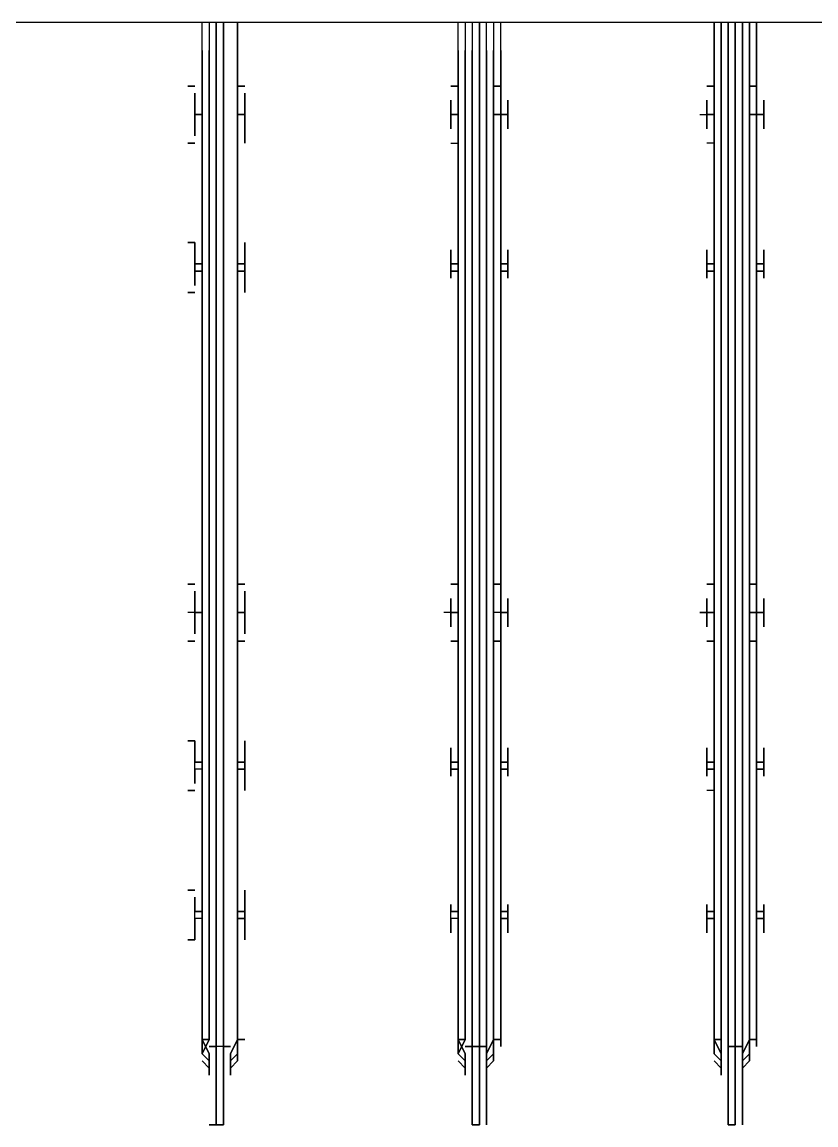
# Model space of a CAD drawing. Header units: metres. Extents: x 529718 to 530172, y 2673462 to 2673812.
# Drawn here: x 529953.6585 to 529953.8129, y 2673646.3429 to 2673646.5573 of the extents above; entities that cross this region are included whole.
import ezdxf

# ---------------------------------------------------------------- set-up
doc = ezdxf.new("R2010")
doc.units = ezdxf.units.M
doc.layers.add('IDT', color=7, linetype='Continuous')

# ---------------------------------------------------------------- blocks, each defined once
blk = doc.blocks.new('IDT')
at = {"layer": 'IDT', "color": 0, "lineweight": 25}
for p, q in [((14.04465, 10.30483), (14.04465, 10.32005)), ((14.04465, 10.32005), (14.04465, 10.30483)), ((14.04465, 10.32005), (14.04465, 10.30483)), ((14.04465, 10.30483), (14.04465, 10.32005)), ((14.04742, 10.32005), (14.04604, 10.32005)), ((14.04604, 10.32005), (14.04604, 10.30483)), ((14.04604, 10.30483), (14.04604, 10.32005)), ((14.04604, 10.32005), (14.04742, 10.32005)), ((14.04742, 10.32005), (14.04604, 10.32005)), ((14.04604, 10.32005), (14.04742, 10.32005)), ((14.04742, 10.32005), (14.04604, 10.32005)), ((14.04604, 10.32005), (14.04742, 10.32005)), ((14.04742, 10.32005), (14.04604, 10.32005)), ((14.04604, 10.32005), (14.04742, 10.32005)), ((14.04742, 10.32005), (14.04604, 10.32005)), ((14.04604, 10.32005), (14.04604, 10.30483)), ((14.04604, 10.30483), (14.04604, 10.32005)), ((14.04604, 10.32005), (14.04742, 10.32005)), ((14.04604, 10.30483), (14.04604, 10.32005)), ((14.04604, 10.32005), (14.04604, 10.30483)), ((14.04604, 10.30483), (14.04604, 10.32005)), ((14.04604, 10.32005), (14.04604, 10.30483)), ((14.04742, 10.30483), (14.04742, 10.32005)), ((14.04742, 10.32005), (14.04742, 10.30483)), ((14.04742, 10.30483), (14.04742, 10.32005)), ((14.04742, 10.32005), (14.04742, 10.30483)), ((14.09445, 10.30483), (14.09445, 10.32005)), ((14.09445, 10.32005), (14.09445, 10.30483)), ((14.09721, 10.32005), (14.09583, 10.32005)), ((14.09583, 10.32005), (14.09583, 10.30483)), ((14.09583, 10.32005), (14.09721, 10.32005)), ((14.09583, 10.30483), (14.09583, 10.32005)), ((14.09583, 10.32005), (14.09721, 10.32005)), ((14.09721, 10.32005), (14.09583, 10.32005)), ((14.09583, 10.32005), (14.09721, 10.32005)), ((14.09583, 10.30483), (14.09583, 10.32005)), ((14.09583, 10.32005), (14.09583, 10.30483)), ((14.09721, 10.30483), (14.09721, 10.32005)), ((14.09721, 10.32005), (14.09721, 10.30483)), ((14.14701, 10.32005), (14.14562, 10.32005)), ((14.14562, 10.32005), (14.14562, 10.30483)), ((14.14701, 10.32005), (14.14562, 10.32005)), ((14.14562, 10.32005), (14.14701, 10.32005)), ((14.14701, 10.32005), (14.14562, 10.32005)), ((14.14562, 10.32005), (14.14562, 10.30483)), ((14.14562, 10.32005), (14.14562, 10.30483)), ((14.14562, 10.30483), (14.14562, 10.32005)), ((14.14701, 10.30483), (14.14701, 10.32005)), ((14.14701, 10.32005), (14.14839, 10.32005)), ((14.14839, 10.32005), (14.14701, 10.32005)), ((14.14701, 10.32005), (14.14701, 10.30483)), ((14.14701, 10.30483), (14.14701, 10.32005)), ((14.14701, 10.30483), (14.14701, 10.32005)), ((14.04465, 10.30622), (14.04465, 10.31037)), ((14.04465, 10.31037), (14.04465, 10.30622)), ((14.04465, 10.31037), (14.04465, 10.30898)), ((14.04465, 10.30898), (14.04465, 10.31037)), ((14.04465, 10.30622), (14.04465, 10.31037)), ((14.04465, 10.31037), (14.04465, 10.30898)), ((14.04465, 10.30898), (14.04465, 10.31037)), ((14.04465, 10.30622), (14.04465, 10.31037)), ((14.0488, 10.30622), (14.0488, 10.31037)), ((14.0488, 10.31037), (14.0488, 10.30898)), ((14.0488, 10.30898), (14.0488, 10.31037)), ((14.0488, 10.31037), (14.0488, 10.30622)), ((14.0488, 10.30898), (14.0488, 10.31037)), ((14.0488, 10.31037), (14.0488, 10.30898)), ((14.0488, 10.30622), (14.0488, 10.31037)), ((14.0488, 10.31037), (14.0488, 10.30622)), ((14.09445, 10.30622), (14.09445, 10.31037)), ((14.09445, 10.31037), (14.09445, 10.30622)), ((14.09445, 10.31037), (14.09445, 10.30898)), ((14.09445, 10.30898), (14.09445, 10.31037)), ((14.0986, 10.30622), (14.0986, 10.31037)), ((14.0986, 10.31037), (14.0986, 10.30898)), ((14.0986, 10.30898), (14.0986, 10.31037)), ((14.0986, 10.31037), (14.0986, 10.30622)), ((14.14424, 10.30622), (14.14424, 10.31037)), ((14.14424, 10.31037), (14.14424, 10.30622)), ((14.14424, 10.31037), (14.14424, 10.30898)), ((14.14424, 10.30898), (14.14424, 10.31037)), ((14.14839, 10.30622), (14.14839, 10.31037)), ((14.14839, 10.31037), (14.14839, 10.30898)), ((14.14839, 10.30898), (14.14839, 10.31037)), ((14.14839, 10.31037), (14.14839, 10.30622)), ((14.04465, 10.30898), (14.04327, 10.3076)), ((14.04327, 10.3076), (14.04465, 10.30898)), ((14.04465, 10.30898), (14.04327, 10.3076)), ((14.04327, 10.3076), (14.04465, 10.30898)), ((14.0488, 10.30898), (14.05018, 10.3076)), ((14.05018, 10.3076), (14.0488, 10.30898)), ((14.05018, 10.3076), (14.0488, 10.30898)), ((14.0488, 10.30898), (14.05018, 10.3076)), ((14.09445, 10.30898), (14.09306, 10.3076)), ((14.09306, 10.3076), (14.09445, 10.30898)), ((14.0986, 10.30898), (14.09998, 10.3076)), ((14.09998, 10.3076), (14.0986, 10.30898)), ((14.14424, 10.30898), (14.14286, 10.3076)), ((14.14286, 10.3076), (14.14424, 10.30898)), ((14.14839, 10.30898), (14.14977, 10.3076)), ((14.14977, 10.3076), (14.14839, 10.30898)), ((14.04327, 10.3076), (14.04327, 10.30345)), ((14.04327, 10.30345), (14.04327, 10.3076)), ((14.04327, 10.30622), (14.04465, 10.3076)), ((14.04465, 10.3076), (14.04327, 10.30622)), ((14.04327, 10.3076), (14.04327, 10.30345)), ((14.04327, 10.30345), (14.04327, 10.3076)), ((14.04327, 10.30622), (14.04465, 10.3076)), ((14.04465, 10.3076), (14.04327, 10.30622)), ((14.04327, 10.30345), (14.04465, 10.30622)), ((14.04465, 10.30622), (14.04327, 10.30345)), ((14.04327, 10.30483), (14.04327, 10.30622)), ((14.04327, 10.30622), (14.04327, 10.30483)), ((14.04327, 10.30345), (14.04465, 10.30622)), ((14.04327, 10.30483), (14.04327, 10.30622)), ((14.04327, 10.30622), (14.04327, 10.30483)), ((14.04327, 10.30345), (14.04465, 10.30622)), ((14.0488, 10.30345), (14.0488, 10.3076)), ((14.0488, 10.3076), (14.05018, 10.30622)), ((14.05018, 10.30622), (14.0488, 10.3076)), ((14.0488, 10.3076), (14.0488, 10.30345)), ((14.05018, 10.30622), (14.0488, 10.3076)), ((14.0488, 10.3076), (14.0488, 10.30345)), ((14.05018, 10.30622), (14.0488, 10.3076)), ((14.0488, 10.3076), (14.0488, 10.30345)), ((14.05018, 10.30345), (14.0488, 10.30622)), ((14.0488, 10.30622), (14.05018, 10.30345)), ((14.05018, 10.30345), (14.0488, 10.30622)), ((14.0488, 10.30622), (14.05018, 10.30345)), ((14.05018, 10.30622), (14.05018, 10.30483)), ((14.05018, 10.30483), (14.05018, 10.30622)), ((14.05018, 10.30483), (14.05018, 10.30622)), ((14.05018, 10.30483), (14.05018, 10.30622)), ((14.09306, 10.3076), (14.09306, 10.30345)), ((14.09306, 10.30345), (14.09306, 10.3076)), ((14.09306, 10.30622), (14.09445, 10.3076)), ((14.09445, 10.3076), (14.09306, 10.30622)), ((14.09306, 10.30345), (14.09445, 10.30622)), ((14.09445, 10.30622), (14.09306, 10.30345)), ((14.09306, 10.30483), (14.09306, 10.30622)), ((14.09306, 10.30622), (14.09306, 10.30483)), ((14.09998, 10.30622), (14.0986, 10.3076)), ((14.0986, 10.3076), (14.09998, 10.30622)), ((14.09998, 10.30622), (14.0986, 10.3076)), ((14.0986, 10.3076), (14.09998, 10.30622)), ((14.09998, 10.30345), (14.0986, 10.30622)), ((14.0986, 10.30622), (14.09998, 10.30345)), ((14.0986, 10.30345), (14.09998, 10.30622)), ((14.09998, 10.30622), (14.0986, 10.30345)), ((14.09998, 10.30622), (14.09998, 10.30483)), ((14.09998, 10.30483), (14.09998, 10.30622)), ((14.14286, 10.30622), (14.14424, 10.3076)), ((14.14424, 10.3076), (14.14286, 10.30622)), ((14.14286, 10.3076), (14.14286, 10.30345)), ((14.14286, 10.30345), (14.14286, 10.3076)), ((14.14286, 10.30345), (14.14424, 10.30622)), ((14.14424, 10.30622), (14.14286, 10.30345)), ((14.14286, 10.30483), (14.14286, 10.30622)), ((14.14286, 10.30622), (14.14286, 10.30483)), ((14.14977, 10.30622), (14.14839, 10.3076)), ((14.14839, 10.3076), (14.14977, 10.30622)), ((14.14977, 10.30622), (14.14839, 10.3076)), ((14.14839, 10.3076), (14.14977, 10.30622)), ((14.14977, 10.30345), (14.14839, 10.30622)), ((14.14839, 10.30622), (14.14977, 10.30345)), ((14.14839, 10.30345), (14.14977, 10.30622)), ((14.14977, 10.30622), (14.14839, 10.30345)), ((14.14977, 10.30622), (14.14977, 10.30483)), ((14.14977, 10.30483), (14.14977, 10.30622)), ((14.04189, 10.30207), (14.04189, 10.30483)), ((14.04189, 10.30483), (14.04189, 10.30207)), ((14.04189, 10.30483), (14.04189, 10.30207)), ((14.04189, 10.30207), (14.04189, 10.30483)), ((14.04465, 10.11119), (14.04465, 10.30483)), ((14.04465, 10.30483), (14.04604, 10.30483)), ((14.04604, 10.30483), (14.04465, 10.30483)), ((14.04465, 10.30483), (14.04465, 10.10566)), ((14.04604, 10.30483), (14.04465, 10.30483)), ((14.04465, 10.30483), (14.04604, 10.30483)), ((14.04465, 10.30483), (14.04465, 10.10566)), ((14.04465, 10.10566), (14.04465, 10.30483)), ((14.04742, 10.30483), (14.04604, 10.30483)), ((14.04604, 10.30483), (14.04742, 10.30483)), ((14.04604, 10.30483), (14.04742, 10.30483)), ((14.04742, 10.30483), (14.04604, 10.30483)), ((14.04604, 10.30483), (14.04742, 10.30483)), ((14.04742, 10.30483), (14.04604, 10.30483)), ((14.04604, 10.30483), (14.04742, 10.30483)), ((14.04742, 10.30483), (14.04604, 10.30483)), ((14.04604, 10.11119), (14.04604, 10.30483)), ((14.04604, 10.30483), (14.04604, 10.11119)), ((14.04604, 10.10566), (14.04604, 10.30483)), ((14.04604, 10.30483), (14.04604, 10.10566)), ((14.04604, 10.10566), (14.04604, 10.30483)), ((14.04604, 10.30483), (14.04604, 10.10566)), ((14.04604, 10.10566), (14.04604, 10.30483)), ((14.04604, 10.30483), (14.04604, 10.10566)), ((14.04742, 10.11119), (14.04742, 10.30483)), ((14.04742, 10.30483), (14.04742, 10.10566)), ((14.04742, 10.10566), (14.04742, 10.30483)), ((14.04742, 10.30483), (14.04742, 10.10566)), ((14.05018, 10.30483), (14.05018, 10.30207)), ((14.05018, 10.30207), (14.05018, 10.30483)), ((14.05018, 10.30207), (14.05018, 10.30483)), ((14.05018, 10.30207), (14.05018, 10.30483)), ((14.09168, 10.30207), (14.09168, 10.30483)), ((14.09168, 10.30483), (14.09168, 10.30207)), ((14.09445, 10.11119), (14.09445, 10.30483)), ((14.09445, 10.30483), (14.09583, 10.30483)), ((14.09583, 10.30483), (14.09445, 10.30483)), ((14.09445, 10.30483), (14.09445, 10.10566)), ((14.09583, 10.30483), (14.09721, 10.30483)), ((14.09721, 10.30483), (14.09583, 10.30483)), ((14.09583, 10.11119), (14.09583, 10.30483)), ((14.09583, 10.30483), (14.09583, 10.11119)), ((14.09583, 10.10566), (14.09583, 10.30483)), ((14.09583, 10.30483), (14.09583, 10.10566)), ((14.09721, 10.10566), (14.09721, 10.30483)), ((14.09721, 10.30483), (14.0986, 10.30483)), ((14.0986, 10.30483), (14.09721, 10.30483)), ((14.09721, 10.30483), (14.09721, 10.11119)), ((14.09998, 10.30207), (14.09998, 10.30483)), ((14.09998, 10.30483), (14.09998, 10.30207)), ((14.14286, 10.30483), (14.14286, 10.30207)), ((14.14286, 10.30207), (14.14286, 10.30483)), ((14.14562, 10.30483), (14.14424, 10.30483)), ((14.14424, 10.30483), (14.14562, 10.30483)), ((14.14562, 10.10566), (14.14562, 10.30483)), ((14.14562, 10.30483), (14.14701, 10.30483)), ((14.14562, 10.30483), (14.14701, 10.30483)), ((14.14562, 10.30483), (14.14562, 10.11119)), ((14.14562, 10.11119), (14.14562, 10.30483)), ((14.14562, 10.30483), (14.14562, 10.10566)), ((14.14701, 10.30483), (14.14701, 10.11119)), ((14.14701, 10.11119), (14.14701, 10.30483)), ((14.14701, 10.30483), (14.14701, 10.10566)), ((14.14701, 10.10566), (14.14701, 10.30483)), ((14.14701, 10.30483), (14.14839, 10.30483)), ((14.14839, 10.30483), (14.14701, 10.30483)), ((14.14977, 10.30207), (14.14977, 10.30483)), ((14.14977, 10.30483), (14.14977, 10.30207)), ((14.04189, 10.30345), (14.04327, 10.30345)), ((14.04327, 10.30345), (14.04189, 10.30345)), ((14.04327, 10.30345), (14.04189, 10.30345)), ((14.04327, 10.30345), (14.04189, 10.30345)), ((14.04189, 10.11119), (14.04189, 10.30207)), ((14.04189, 10.30207), (14.04189, 10.10566)), ((14.04189, 10.30207), (14.04189, 10.10566)), ((14.04189, 10.10566), (14.04189, 10.30207)), ((14.04327, 10.10566), (14.04327, 10.30345)), ((14.04327, 10.30345), (14.04327, 10.10566)), ((14.04327, 10.10566), (14.04327, 10.30345)), ((14.04327, 10.30345), (14.04327, 10.11119)), ((14.0488, 10.30345), (14.05018, 10.30345)), ((14.05018, 10.30345), (14.0488, 10.30345)), ((14.0488, 10.30345), (14.0488, 10.11119)), ((14.0488, 10.30345), (14.05018, 10.30345)), ((14.05018, 10.30345), (14.0488, 10.30345)), ((14.0488, 10.30345), (14.0488, 10.10566)), ((14.0488, 10.10566), (14.0488, 10.30345)), ((14.0488, 10.30345), (14.0488, 10.10566)), ((14.05018, 10.30207), (14.05018, 10.10566)), ((14.05018, 10.10566), (14.05018, 10.30207)), ((14.05018, 10.10566), (14.05018, 10.30207)), ((14.05018, 10.11119), (14.05018, 10.30207)), ((14.09168, 10.30345), (14.09306, 10.30345)), ((14.09306, 10.30345), (14.09168, 10.30345)), ((14.09168, 10.11119), (14.09168, 10.30207)), ((14.09168, 10.30207), (14.09168, 10.10566)), ((14.09306, 10.10566), (14.09306, 10.30345)), ((14.09306, 10.30345), (14.09306, 10.11119)), ((14.0986, 10.30345), (14.09998, 10.30345)), ((14.09998, 10.30345), (14.0986, 10.30345)), ((14.0986, 10.10566), (14.0986, 10.30345)), ((14.0986, 10.30345), (14.0986, 10.11119)), ((14.09998, 10.11119), (14.09998, 10.30207)), ((14.09998, 10.30207), (14.09998, 10.10566)), ((14.14147, 10.30345), (14.14286, 10.30345)), ((14.14286, 10.30345), (14.14147, 10.30345)), ((14.14286, 10.10566), (14.14286, 10.30345)), ((14.14286, 10.30345), (14.14286, 10.11119)), ((14.14286, 10.30207), (14.14286, 10.10566)), ((14.14286, 10.11119), (14.14286, 10.30207)), ((14.14839, 10.30345), (14.14977, 10.30345)), ((14.14977, 10.30345), (14.14839, 10.30345)), ((14.14839, 10.10566), (14.14839, 10.30345)), ((14.14839, 10.30345), (14.14839, 10.11119)), ((14.14977, 10.11119), (14.14977, 10.30207)), ((14.14977, 10.30207), (14.14977, 10.10566)), ((14.0405, 10.2827), (14.0405, 10.27994)), ((14.0405, 10.27994), (14.0405, 10.2827)), ((14.0405, 10.2827), (14.0405, 10.27994)), ((14.0405, 10.27994), (14.0405, 10.2827)), ((14.04189, 10.28409), (14.04189, 10.27994)), ((14.04189, 10.27994), (14.04189, 10.28409)), ((14.04189, 10.28409), (14.04189, 10.2827)), ((14.04189, 10.2827), (14.04189, 10.28409)), ((14.04189, 10.28409), (14.04189, 10.27994)), ((14.04189, 10.27994), (14.04189, 10.28409)), ((14.04189, 10.28409), (14.04189, 10.2827)), ((14.04189, 10.2827), (14.04189, 10.28409)), ((14.05018, 10.27994), (14.05018, 10.28409)), ((14.05018, 10.28409), (14.05018, 10.27994)), ((14.05018, 10.27994), (14.05018, 10.28409)), ((14.05018, 10.28409), (14.05018, 10.2827)), ((14.05018, 10.2827), (14.05018, 10.28409)), ((14.05018, 10.28409), (14.05018, 10.2827)), ((14.05018, 10.2827), (14.05018, 10.28409)), ((14.05018, 10.28409), (14.05018, 10.27994)), ((14.05157, 10.27994), (14.05157, 10.2827)), ((14.05157, 10.2827), (14.05157, 10.27994)), ((14.05157, 10.27994), (14.05157, 10.2827)), ((14.05157, 10.2827), (14.05157, 10.27994)), ((14.0903, 10.2827), (14.0903, 10.27994)), ((14.0903, 10.27994), (14.0903, 10.2827)), ((14.09168, 10.27994), (14.09168, 10.28409)), ((14.09168, 10.28409), (14.09168, 10.2827)), ((14.09168, 10.2827), (14.09168, 10.28409)), ((14.09168, 10.28409), (14.09168, 10.27994)), ((14.09998, 10.28409), (14.09998, 10.27994)), ((14.09998, 10.27994), (14.09998, 10.28409)), ((14.09998, 10.28409), (14.09998, 10.2827)), ((14.09998, 10.2827), (14.09998, 10.28409)), ((14.10136, 10.27994), (14.10136, 10.2827)), ((14.10136, 10.2827), (14.10136, 10.27994)), ((14.14147, 10.27994), (14.14147, 10.28409)), ((14.14147, 10.28409), (14.14147, 10.2827)), ((14.14147, 10.28409), (14.14147, 10.27994)), ((14.14147, 10.2827), (14.14147, 10.28409)), ((14.14147, 10.2827), (14.14147, 10.27994)), ((14.14147, 10.27994), (14.14147, 10.2827)), ((14.14977, 10.27994), (14.14977, 10.28409)), ((14.14977, 10.28409), (14.14977, 10.27994)), ((14.15254, 10.28409), (14.15115, 10.28409)), ((14.15115, 10.28409), (14.15115, 10.2827)), ((14.15115, 10.2827), (14.15115, 10.28409)), ((14.15115, 10.28409), (14.15254, 10.28409)), ((14.15115, 10.2827), (14.15115, 10.27994)), ((14.15115, 10.27994), (14.15115, 10.2827)), ((14.04189, 10.27994), (14.0405, 10.27994)), ((14.0405, 10.27994), (14.0405, 10.27855)), ((14.0405, 10.27855), (14.0405, 10.27994)), ((14.0405, 10.27994), (14.04189, 10.27994)), ((14.04189, 10.27994), (14.0405, 10.27994)), ((14.0405, 10.27994), (14.0405, 10.27855)), ((14.0405, 10.27855), (14.0405, 10.27994)), ((14.0405, 10.27994), (14.04189, 10.27994)), ((14.04189, 10.27994), (14.04189, 10.27855)), ((14.04189, 10.2744), (14.04189, 10.27994)), ((14.04189, 10.27855), (14.04189, 10.27994)), ((14.04189, 10.27994), (14.04189, 10.2744)), ((14.05018, 10.27855), (14.05018, 10.27994)), ((14.05018, 10.27855), (14.05018, 10.27994)), ((14.05018, 10.27994), (14.05157, 10.27994)), ((14.05018, 10.27855), (14.05018, 10.27994)), ((14.05018, 10.27994), (14.05157, 10.27994)), ((14.05157, 10.27994), (14.05018, 10.27994)), ((14.05018, 10.27994), (14.05157, 10.27994)), ((14.05018, 10.27855), (14.05018, 10.27994)), ((14.05157, 10.27994), (14.05157, 10.27855)), ((14.05157, 10.27994), (14.05157, 10.27855)), ((14.05157, 10.27855), (14.05157, 10.27994)), ((14.05157, 10.27994), (14.05157, 10.27855)), ((14.09168, 10.27994), (14.0903, 10.27994)), ((14.0903, 10.27994), (14.0903, 10.27855)), ((14.0903, 10.27855), (14.0903, 10.27994)), ((14.0903, 10.27994), (14.09168, 10.27994)), ((14.09168, 10.27855), (14.09168, 10.27994)), ((14.09168, 10.27994), (14.09168, 10.2744)), ((14.09998, 10.27994), (14.10136, 10.27994)), ((14.09998, 10.27855), (14.09998, 10.27994)), ((14.09998, 10.27994), (14.10136, 10.27994)), ((14.09998, 10.27855), (14.09998, 10.27994)), ((14.10136, 10.27994), (14.10136, 10.27855)), ((14.10136, 10.27994), (14.10136, 10.27855)), ((14.14286, 10.27994), (14.14147, 10.27994)), ((14.14147, 10.27994), (14.14147, 10.27855)), ((14.14147, 10.27855), (14.14147, 10.27994)), ((14.14147, 10.27994), (14.14147, 10.27855)), ((14.14147, 10.27855), (14.14147, 10.27994)), ((14.14147, 10.27994), (14.14286, 10.27994)), ((14.14286, 10.27994), (14.14147, 10.27994)), ((14.14977, 10.27855), (14.14977, 10.27994)), ((14.14977, 10.27994), (14.15115, 10.27994)), ((14.14977, 10.27855), (14.14977, 10.27994)), ((14.14977, 10.27994), (14.15115, 10.27994)), ((14.15115, 10.27994), (14.15115, 10.27855)), ((14.15115, 10.27994), (14.15115, 10.27855)), ((14.04189, 10.27855), (14.0405, 10.27855)), ((14.0405, 10.27855), (14.0405, 10.27717)), ((14.0405, 10.27717), (14.0405, 10.27855)), ((14.0405, 10.27855), (14.04189, 10.27855)), ((14.04189, 10.27855), (14.0405, 10.27855)), ((14.0405, 10.27855), (14.0405, 10.27717)), ((14.0405, 10.27717), (14.0405, 10.27855)), ((14.0405, 10.27855), (14.04189, 10.27855)), ((14.04189, 10.27855), (14.04189, 10.2744)), ((14.04189, 10.2744), (14.04189, 10.27855)), ((14.05018, 10.2744), (14.05018, 10.27855)), ((14.05018, 10.27855), (14.05157, 10.27855)), ((14.05157, 10.27855), (14.05018, 10.27855)), ((14.05018, 10.27855), (14.05018, 10.2744)), ((14.05157, 10.27855), (14.05018, 10.27855)), ((14.05018, 10.27855), (14.05018, 10.2744)), ((14.05018, 10.2744), (14.05018, 10.27855)), ((14.05018, 10.27855), (14.05157, 10.27855)), ((14.05157, 10.27855), (14.05018, 10.27855)), ((14.05157, 10.27855), (14.05018, 10.27855)), ((14.05018, 10.27855), (14.05157, 10.27855)), ((14.05157, 10.27855), (14.05018, 10.27855)), ((14.05157, 10.27855), (14.05157, 10.27717)), ((14.05157, 10.27717), (14.05157, 10.27855)), ((14.05157, 10.27717), (14.05157, 10.27855)), ((14.05157, 10.27717), (14.05157, 10.27855)), ((14.09168, 10.27855), (14.0903, 10.27855)), ((14.0903, 10.27855), (14.0903, 10.27717)), ((14.0903, 10.27717), (14.0903, 10.27855)), ((14.0903, 10.27855), (14.09168, 10.27855)), ((14.09168, 10.2744), (14.09168, 10.27855)), ((14.10136, 10.27855), (14.09998, 10.27855)), ((14.09998, 10.27855), (14.09998, 10.2744)), ((14.09998, 10.2744), (14.09998, 10.27855)), ((14.09998, 10.27855), (14.10136, 10.27855)), ((14.10136, 10.27855), (14.09998, 10.27855)), ((14.10136, 10.27855), (14.09998, 10.27855)), ((14.10136, 10.27855), (14.10136, 10.27717)), ((14.10136, 10.27717), (14.10136, 10.27855)), ((14.14286, 10.27855), (14.14147, 10.27855)), ((14.14147, 10.27855), (14.14147, 10.2744)), ((14.14147, 10.2744), (14.14147, 10.27855)), ((14.14147, 10.27855), (14.14286, 10.27855)), ((14.14147, 10.27855), (14.14147, 10.27717)), ((14.14147, 10.27717), (14.14147, 10.27855)), ((14.15115, 10.27855), (14.14977, 10.27855)), ((14.14977, 10.27855), (14.14977, 10.2744)), ((14.14977, 10.2744), (14.14977, 10.27855)), ((14.14977, 10.27855), (14.15115, 10.27855)), ((14.15115, 10.27855), (14.14977, 10.27855)), ((14.15115, 10.27855), (14.14977, 10.27855)), ((14.15115, 10.27717), (14.15115, 10.27855)), ((14.15115, 10.27855), (14.15115, 10.27717)), ((14.04189, 10.27579), (14.04189, 10.27717)), ((14.04189, 10.27717), (14.04189, 10.27579)), ((14.04189, 10.27579), (14.04189, 10.27717)), ((14.04189, 10.27717), (14.04189, 10.27579)), ((14.05018, 10.27717), (14.05018, 10.27579)), ((14.05018, 10.27579), (14.05018, 10.27717)), ((14.05018, 10.27717), (14.05018, 10.27579)), ((14.05018, 10.27579), (14.05018, 10.27717)), ((14.09168, 10.27579), (14.09168, 10.27717)), ((14.09168, 10.27717), (14.09168, 10.27579)), ((14.09998, 10.27717), (14.09998, 10.27579)), ((14.09998, 10.27579), (14.09998, 10.27717)), ((14.14147, 10.27717), (14.14147, 10.27579)), ((14.14147, 10.27579), (14.14147, 10.27717)), ((14.15115, 10.27717), (14.15115, 10.27579)), ((14.15115, 10.27579), (14.15115, 10.27717)), ((14.15254, 10.2744), (14.15115, 10.2744)), ((14.15115, 10.2744), (14.15254, 10.2744)), ((14.04189, 10.25504), (14.04189, 10.25089)), ((14.04189, 10.25089), (14.04189, 10.25504)), ((14.04189, 10.25504), (14.04189, 10.25089)), ((14.04189, 10.25089), (14.04189, 10.25504)), ((14.05018, 10.24951), (14.05018, 10.25504)), ((14.05018, 10.25504), (14.05018, 10.25089)), ((14.05018, 10.25504), (14.05018, 10.25089)), ((14.05018, 10.25089), (14.05018, 10.25504)), ((14.05018, 10.25504), (14.05157, 10.25504)), ((14.09168, 10.25504), (14.09168, 10.25089)), ((14.09168, 10.25089), (14.09168, 10.25504)), ((14.09998, 10.24951), (14.09998, 10.25504)), ((14.09998, 10.25504), (14.09998, 10.25089)), ((14.14147, 10.25089), (14.14147, 10.25504)), ((14.14147, 10.25504), (14.14147, 10.25089)), ((14.14977, 10.24951), (14.14977, 10.25504)), ((14.14977, 10.25504), (14.14977, 10.25089)), ((14.15254, 10.25504), (14.15115, 10.25504)), ((14.15115, 10.25504), (14.15254, 10.25504)), ((14.0405, 10.25227), (14.0405, 10.25089)), ((14.0405, 10.25089), (14.0405, 10.25227)), ((14.0405, 10.25227), (14.0405, 10.25089)), ((14.0405, 10.25089), (14.0405, 10.25227)), ((14.04189, 10.25227), (14.04189, 10.25366)), ((14.04189, 10.25366), (14.04189, 10.25227)), ((14.04189, 10.25227), (14.04189, 10.25366)), ((14.04189, 10.25366), (14.04189, 10.25227)), ((14.05018, 10.25366), (14.05018, 10.25227)), ((14.05018, 10.25227), (14.05018, 10.25366)), ((14.05018, 10.25366), (14.05018, 10.25227)), ((14.05018, 10.25227), (14.05018, 10.25366)), ((14.05157, 10.25227), (14.05157, 10.25089)), ((14.05157, 10.25089), (14.05157, 10.25227)), ((14.05157, 10.25089), (14.05157, 10.25227)), ((14.05157, 10.25227), (14.05157, 10.25089)), ((14.0903, 10.25227), (14.0903, 10.25089)), ((14.0903, 10.25089), (14.0903, 10.25227)), ((14.09168, 10.25227), (14.09168, 10.25366)), ((14.09168, 10.25366), (14.09168, 10.25227)), ((14.09998, 10.25366), (14.09998, 10.25227)), ((14.09998, 10.25227), (14.09998, 10.25366)), ((14.10136, 10.25089), (14.10136, 10.25227)), ((14.10136, 10.25227), (14.10136, 10.25089)), ((14.14147, 10.25227), (14.14147, 10.25366)), ((14.14147, 10.25366), (14.14147, 10.25227)), ((14.14147, 10.25089), (14.14147, 10.25227)), ((14.14147, 10.25227), (14.14147, 10.25089)), ((14.15115, 10.25366), (14.15115, 10.25227)), ((14.15115, 10.25227), (14.15115, 10.25366)), ((14.15115, 10.25227), (14.15115, 10.25089)), ((14.15115, 10.25089), (14.15115, 10.25227)), ((14.04189, 10.25089), (14.0405, 10.25089)), ((14.0405, 10.25089), (14.0405, 10.24951)), ((14.0405, 10.24951), (14.0405, 10.25089)), ((14.0405, 10.25089), (14.04189, 10.25089)), ((14.04189, 10.25089), (14.0405, 10.25089)), ((14.0405, 10.25089), (14.0405, 10.24951)), ((14.0405, 10.24951), (14.0405, 10.25089)), ((14.0405, 10.25089), (14.04189, 10.25089)), ((14.04189, 10.25089), (14.04189, 10.24951)), ((14.04189, 10.24951), (14.04189, 10.25089)), ((14.04189, 10.25089), (14.04189, 10.24951)), ((14.04189, 10.24536), (14.04189, 10.25089)), ((14.05018, 10.24951), (14.05018, 10.25089)), ((14.05018, 10.25089), (14.05018, 10.24951)), ((14.05157, 10.25089), (14.05018, 10.25089)), ((14.05018, 10.25089), (14.05157, 10.25089)), ((14.05018, 10.24951), (14.05018, 10.25089)), ((14.05018, 10.25089), (14.05157, 10.25089)), ((14.05157, 10.25089), (14.05018, 10.25089)), ((14.05157, 10.24951), (14.05157, 10.25089)), ((14.05157, 10.24951), (14.05157, 10.25089)), ((14.05157, 10.25089), (14.05157, 10.24951)), ((14.05157, 10.24951), (14.05157, 10.25089)), ((14.09168, 10.25089), (14.0903, 10.25089)), ((14.0903, 10.25089), (14.0903, 10.24951)), ((14.0903, 10.24951), (14.0903, 10.25089)), ((14.0903, 10.25089), (14.09168, 10.25089)), ((14.09168, 10.24951), (14.09168, 10.25089)), ((14.09168, 10.25089), (14.09168, 10.24951)), ((14.09998, 10.25089), (14.09998, 10.24951)), ((14.10136, 10.25089), (14.09998, 10.25089)), ((14.09998, 10.25089), (14.10136, 10.25089)), ((14.10136, 10.24951), (14.10136, 10.25089)), ((14.10136, 10.25089), (14.10136, 10.24951)), ((14.14147, 10.25089), (14.14147, 10.24674)), ((14.14147, 10.24951), (14.14147, 10.25089)), ((14.14147, 10.25089), (14.14286, 10.25089)), ((14.14286, 10.25089), (14.14147, 10.25089)), ((14.14147, 10.25089), (14.14147, 10.24951)), ((14.14147, 10.24951), (14.14147, 10.25089)), ((14.14147, 10.25089), (14.14286, 10.25089)), ((14.14977, 10.24951), (14.14977, 10.25089)), ((14.14977, 10.25089), (14.15115, 10.25089)), ((14.14977, 10.25089), (14.15115, 10.25089)), ((14.15115, 10.25089), (14.15115, 10.24951)), ((14.15115, 10.25089), (14.15115, 10.24951)), ((14.04189, 10.24951), (14.0405, 10.24951)), ((14.0405, 10.24951), (14.0405, 10.24674)), ((14.0405, 10.24674), (14.0405, 10.24951)), ((14.0405, 10.24951), (14.04189, 10.24951)), ((14.04189, 10.24951), (14.0405, 10.24951)), ((14.0405, 10.24951), (14.0405, 10.24674)), ((14.0405, 10.24674), (14.0405, 10.24951)), ((14.0405, 10.24951), (14.04189, 10.24951)), ((14.04189, 10.24536), (14.04189, 10.24951)), ((14.04189, 10.24951), (14.04189, 10.24536)), ((14.04189, 10.24951), (14.04189, 10.24536)), ((14.05018, 10.24536), (14.05018, 10.24951)), ((14.05018, 10.24951), (14.05157, 10.24951)), ((14.05157, 10.24951), (14.05018, 10.24951)), ((14.05018, 10.24951), (14.05018, 10.24536)), ((14.05018, 10.24951), (14.05157, 10.24951)), ((14.05018, 10.24951), (14.05157, 10.24951)), ((14.05157, 10.24951), (14.05018, 10.24951)), ((14.05018, 10.24951), (14.05018, 10.24536)), ((14.05018, 10.24536), (14.05018, 10.24951)), ((14.05018, 10.24951), (14.05157, 10.24951)), ((14.05157, 10.24951), (14.05018, 10.24951)), ((14.05018, 10.24951), (14.05157, 10.24951)), ((14.05157, 10.24951), (14.05157, 10.24674)), ((14.05157, 10.24674), (14.05157, 10.24951)), ((14.05157, 10.24674), (14.05157, 10.24951)), ((14.05157, 10.24674), (14.05157, 10.24951)), ((14.09168, 10.24951), (14.0903, 10.24951)), ((14.0903, 10.24951), (14.0903, 10.24674)), ((14.0903, 10.24674), (14.0903, 10.24951)), ((14.0903, 10.24951), (14.09168, 10.24951)), ((14.09168, 10.24536), (14.09168, 10.24951)), ((14.09168, 10.24951), (14.09168, 10.24536)), ((14.09998, 10.24951), (14.10136, 10.24951)), ((14.10136, 10.24951), (14.09998, 10.24951)), ((14.09998, 10.24951), (14.09998, 10.24536)), ((14.09998, 10.24536), (14.09998, 10.24951)), ((14.09998, 10.24951), (14.10136, 10.24951)), ((14.10136, 10.24951), (14.09998, 10.24951)), ((14.10136, 10.24951), (14.10136, 10.24674)), ((14.10136, 10.24674), (14.10136, 10.24951)), ((14.14147, 10.24536), (14.14147, 10.24951)), ((14.14147, 10.24951), (14.14286, 10.24951)), ((14.14286, 10.24951), (14.14147, 10.24951)), ((14.14147, 10.24951), (14.14147, 10.24536)), ((14.14147, 10.24674), (14.14147, 10.24951)), ((14.15115, 10.24951), (14.14977, 10.24951)), ((14.14977, 10.24951), (14.14977, 10.24536)), ((14.14977, 10.24536), (14.14977, 10.24951)), ((14.14977, 10.24951), (14.15115, 10.24951)), ((14.15115, 10.24951), (14.14977, 10.24951)), ((14.15115, 10.24951), (14.14977, 10.24951)), ((14.15115, 10.24951), (14.15115, 10.24674)), ((14.15115, 10.24674), (14.15115, 10.24951)), ((14.04189, 10.24536), (14.04189, 10.24674)), ((14.04189, 10.24674), (14.04189, 10.24536)), ((14.04189, 10.24536), (14.04189, 10.24674)), ((14.04189, 10.24674), (14.04189, 10.24536)), ((14.05018, 10.24536), (14.05018, 10.24674)), ((14.05018, 10.24674), (14.05018, 10.24536)), ((14.05018, 10.24674), (14.05018, 10.24536)), ((14.05018, 10.24536), (14.05018, 10.24674)), ((14.09168, 10.24536), (14.09168, 10.24674)), ((14.09168, 10.24674), (14.09168, 10.24536)), ((14.09998, 10.24674), (14.09998, 10.24536)), ((14.09998, 10.24536), (14.09998, 10.24674)), ((14.14147, 10.24536), (14.14147, 10.24674)), ((14.14147, 10.24674), (14.14147, 10.24536)), ((14.15115, 10.24674), (14.15115, 10.24536)), ((14.15115, 10.24536), (14.15115, 10.24674)), ((14.15115, 10.24536), (14.15254, 10.24536)), ((14.15254, 10.24536), (14.15115, 10.24536)), ((14.04327, 10.22599), (14.04189, 10.22599)), ((14.04189, 10.22599), (14.04327, 10.22599)), ((14.04327, 10.22599), (14.04189, 10.22599)), ((14.04189, 10.22599), (14.04327, 10.22599)), ((14.04189, 10.22046), (14.04189, 10.22461)), ((14.04189, 10.22461), (14.04189, 10.22046)), ((14.04189, 10.21631), (14.04189, 10.22461)), ((14.04189, 10.22461), (14.04189, 10.22323)), ((14.04189, 10.22323), (14.04189, 10.22461)), ((14.04189, 10.22461), (14.04189, 10.22323)), ((14.04189, 10.22323), (14.04189, 10.22461)), ((14.04189, 10.22461), (14.04189, 10.22046)), ((14.05157, 10.22599), (14.05018, 10.22599)), ((14.05018, 10.22599), (14.05157, 10.22599)), ((14.05157, 10.22599), (14.05018, 10.22599)), ((14.05018, 10.22599), (14.05157, 10.22599)), ((14.05018, 10.22046), (14.05018, 10.22461)), ((14.05018, 10.22461), (14.05018, 10.22323)), ((14.05018, 10.22323), (14.05018, 10.22461)), ((14.05018, 10.22461), (14.05018, 10.22046)), ((14.05018, 10.22461), (14.05018, 10.22323)), ((14.05018, 10.22323), (14.05018, 10.22461)), ((14.05018, 10.22461), (14.05018, 10.22046)), ((14.05018, 10.22046), (14.05018, 10.22461)), ((14.09306, 10.22599), (14.09168, 10.22599)), ((14.09168, 10.22599), (14.09306, 10.22599)), ((14.09168, 10.22046), (14.09168, 10.22461)), ((14.09168, 10.22461), (14.09168, 10.22323)), ((14.09168, 10.22323), (14.09168, 10.22461)), ((14.09168, 10.22461), (14.09168, 10.21631)), ((14.10136, 10.22599), (14.09998, 10.22599)), ((14.09998, 10.22599), (14.10136, 10.22599)), ((14.09998, 10.22461), (14.09998, 10.22323)), ((14.09998, 10.22323), (14.09998, 10.22461)), ((14.09998, 10.22046), (14.09998, 10.22461)), ((14.09998, 10.22461), (14.09998, 10.22046)), ((14.14286, 10.22599), (14.14147, 10.22599)), ((14.14147, 10.22599), (14.14286, 10.22599)), ((14.14147, 10.22046), (14.14147, 10.22461)), ((14.14147, 10.22461), (14.14147, 10.22046)), ((14.14147, 10.22323), (14.14147, 10.22461)), ((14.14147, 10.22461), (14.14147, 10.22323)), ((14.14977, 10.22046), (14.14977, 10.22461)), ((14.14977, 10.22461), (14.14977, 10.22046)), ((14.15254, 10.22599), (14.15115, 10.22599)), ((14.15115, 10.22599), (14.15254, 10.22599)), ((14.15115, 10.22323), (14.15115, 10.22461)), ((14.15115, 10.22461), (14.15115, 10.22323)), ((14.0405, 10.22046), (14.0405, 10.22323)), ((14.0405, 10.22323), (14.0405, 10.22046)), ((14.0405, 10.22046), (14.0405, 10.22323)), ((14.0405, 10.22323), (14.0405, 10.22046)), ((14.05157, 10.22046), (14.05157, 10.22323)), ((14.05157, 10.22323), (14.05157, 10.22046)), ((14.05157, 10.22046), (14.05157, 10.22323)), ((14.05157, 10.22323), (14.05157, 10.22046)), ((14.0903, 10.22323), (14.0903, 10.22046)), ((14.0903, 10.22046), (14.0903, 10.22323)), ((14.10136, 10.22046), (14.10136, 10.22323)), ((14.10136, 10.22323), (14.10136, 10.22046)), ((14.14147, 10.22323), (14.14147, 10.22046)), ((14.14147, 10.22046), (14.14147, 10.22323)), ((14.15115, 10.22046), (14.15115, 10.22323)), ((14.15115, 10.22323), (14.15115, 10.22046)), ((14.0405, 10.22046), (14.04189, 10.22046)), ((14.04189, 10.22046), (14.0405, 10.22046)), ((14.0405, 10.22046), (14.0405, 10.21769)), ((14.0405, 10.21769), (14.0405, 10.22046)), ((14.0405, 10.22046), (14.04189, 10.22046)), ((14.04189, 10.22046), (14.0405, 10.22046)), ((14.0405, 10.22046), (14.0405, 10.21769)), ((14.0405, 10.21769), (14.0405, 10.22046)), ((14.0405, 10.22046), (14.04189, 10.22046)), ((14.04189, 10.22046), (14.0405, 10.22046)), ((14.04189, 10.22046), (14.0405, 10.22046)), ((14.0405, 10.22046), (14.04189, 10.22046)), ((14.04189, 10.21631), (14.04189, 10.22046)), ((14.04189, 10.22046), (14.04189, 10.21631)), ((14.04189, 10.22046), (14.04327, 10.22046)), ((14.04327, 10.22046), (14.04189, 10.22046)), ((14.04327, 10.22046), (14.04189, 10.22046)), ((14.04189, 10.22046), (14.04189, 10.21631)), ((14.05018, 10.22046), (14.05157, 10.22046)), ((14.05157, 10.22046), (14.05018, 10.22046)), ((14.05018, 10.22046), (14.05018, 10.21631)), ((14.05018, 10.21631), (14.05018, 10.22046)), ((14.05018, 10.22046), (14.05157, 10.22046)), ((14.05157, 10.22046), (14.05018, 10.22046)), ((14.05018, 10.22046), (14.05157, 10.22046)), ((14.05157, 10.22046), (14.05018, 10.22046)), ((14.05018, 10.22046), (14.05157, 10.22046)), ((14.05157, 10.22046), (14.05018, 10.22046)), ((14.05157, 10.22046), (14.05018, 10.22046)), ((14.05018, 10.22046), (14.05018, 10.21631)), ((14.05018, 10.21631), (14.05018, 10.22046)), ((14.05018, 10.22046), (14.05157, 10.22046)), ((14.05157, 10.22046), (14.05018, 10.22046)), ((14.05018, 10.22046), (14.05157, 10.22046)), ((14.05157, 10.22046), (14.05018, 10.22046)), ((14.05018, 10.22046), (14.05157, 10.22046)), ((14.05157, 10.22046), (14.05018, 10.22046)), ((14.05157, 10.22046), (14.05157, 10.21769)), ((14.05157, 10.21769), (14.05157, 10.22046)), ((14.05157, 10.22046), (14.05295, 10.22046)), ((14.05295, 10.22046), (14.05157, 10.22046)), ((14.05157, 10.21769), (14.05157, 10.22046)), ((14.05157, 10.21769), (14.05157, 10.22046)), ((14.09168, 10.22046), (14.0903, 10.22046)), ((14.0903, 10.22046), (14.09168, 10.22046)), ((14.09168, 10.22046), (14.0903, 10.22046)), ((14.0903, 10.22046), (14.0903, 10.21769)), ((14.0903, 10.21769), (14.0903, 10.22046)), ((14.0903, 10.22046), (14.09168, 10.22046)), ((14.09168, 10.21631), (14.09168, 10.22046)), ((14.09168, 10.22046), (14.09306, 10.22046)), ((14.09998, 10.22046), (14.10136, 10.22046)), ((14.10136, 10.22046), (14.09998, 10.22046)), ((14.09998, 10.22046), (14.10136, 10.22046)), ((14.10136, 10.22046), (14.09998, 10.22046)), ((14.09998, 10.21631), (14.09998, 10.22046)), ((14.09998, 10.22046), (14.10136, 10.22046)), ((14.10136, 10.22046), (14.09998, 10.22046)), ((14.09998, 10.22046), (14.10136, 10.22046)), ((14.10136, 10.22046), (14.09998, 10.22046)), ((14.09998, 10.22046), (14.09998, 10.21631)), ((14.10136, 10.22046), (14.10136, 10.21769)), ((14.10136, 10.21769), (14.10136, 10.22046)), ((14.10136, 10.22046), (14.10274, 10.22046)), ((14.14286, 10.22046), (14.14147, 10.22046)), ((14.14147, 10.22046), (14.14147, 10.21631)), ((14.14147, 10.21631), (14.14147, 10.22046)), ((14.14147, 10.22046), (14.14286, 10.22046)), ((14.14286, 10.22046), (14.14147, 10.22046)), ((14.14147, 10.22046), (14.14147, 10.21769)), ((14.14147, 10.21769), (14.14147, 10.22046)), ((14.14147, 10.22046), (14.14286, 10.22046)), ((14.14147, 10.22046), (14.14286, 10.22046)), ((14.14286, 10.22046), (14.14147, 10.22046)), ((14.15115, 10.22046), (14.14977, 10.22046)), ((14.14977, 10.22046), (14.15115, 10.22046)), ((14.15115, 10.22046), (14.14977, 10.22046)), ((14.14977, 10.22046), (14.14977, 10.21631)), ((14.14977, 10.21631), (14.14977, 10.22046)), ((14.14977, 10.22046), (14.15115, 10.22046)), ((14.15115, 10.22046), (14.14977, 10.22046)), ((14.14977, 10.22046), (14.15115, 10.22046)), ((14.14977, 10.22046), (14.15115, 10.22046)), ((14.15115, 10.22046), (14.14977, 10.22046)), ((14.15115, 10.21769), (14.15115, 10.22046)), ((14.15115, 10.22046), (14.15115, 10.21769)), ((14.15115, 10.22046), (14.15254, 10.22046)), ((14.04189, 10.21631), (14.04189, 10.21769)), ((14.04189, 10.21769), (14.04189, 10.21631)), ((14.04189, 10.21769), (14.04189, 10.21631)), ((14.04189, 10.21769), (14.04189, 10.21631)), ((14.05018, 10.21631), (14.05018, 10.21769)), ((14.05018, 10.21769), (14.05018, 10.21631)), ((14.05018, 10.21631), (14.05018, 10.21769)), ((14.05018, 10.21769), (14.05018, 10.21631)), ((14.09168, 10.21631), (14.09168, 10.21769)), ((14.09168, 10.21769), (14.09168, 10.21631)), ((14.09998, 10.21769), (14.09998, 10.21631)), ((14.09998, 10.21631), (14.09998, 10.21769)), ((14.14147, 10.21631), (14.14147, 10.21769)), ((14.14147, 10.21769), (14.14147, 10.21631)), ((14.15115, 10.21769), (14.15115, 10.21631)), ((14.15115, 10.21631), (14.15115, 10.21769)), ((14.04327, 10.21493), (14.04189, 10.21493)), ((14.04189, 10.21493), (14.04327, 10.21493)), ((14.04327, 10.21493), (14.04189, 10.21493)), ((14.04189, 10.21493), (14.04327, 10.21493)), ((14.05157, 10.21493), (14.05018, 10.21493)), ((14.05018, 10.21493), (14.05157, 10.21493)), ((14.05157, 10.21493), (14.05018, 10.21493)), ((14.05018, 10.21493), (14.05157, 10.21493)), ((14.09306, 10.21493), (14.09168, 10.21493)), ((14.09168, 10.21493), (14.09306, 10.21493)), ((14.10136, 10.21493), (14.09998, 10.21493)), ((14.09998, 10.21493), (14.10136, 10.21493)), ((14.14286, 10.21493), (14.14147, 10.21493)), ((14.14147, 10.21493), (14.14286, 10.21493)), ((14.15254, 10.21493), (14.15115, 10.21493)), ((14.15115, 10.21493), (14.15254, 10.21493)), ((14.04189, 10.15407), (14.04189, 10.15822)), ((14.04189, 10.15822), (14.04189, 10.15269)), ((14.04189, 10.15407), (14.04189, 10.15822)), ((14.04189, 10.15822), (14.04189, 10.15407)), ((14.05018, 10.15407), (14.05018, 10.15822)), ((14.05018, 10.15822), (14.05018, 10.15407)), ((14.05018, 10.15269), (14.05018, 10.15822)), ((14.05018, 10.15269), (14.05018, 10.15822)), ((14.09168, 10.15407), (14.09168, 10.15822)), ((14.09168, 10.15822), (14.09168, 10.15407)), ((14.09998, 10.15269), (14.09998, 10.15822)), ((14.09998, 10.15822), (14.09998, 10.15407)), ((14.14147, 10.15822), (14.14147, 10.15407)), ((14.14147, 10.15407), (14.14147, 10.15822)), ((14.14977, 10.15822), (14.14977, 10.15407)), ((14.14977, 10.15269), (14.14977, 10.15822)), ((14.15254, 10.15822), (14.15115, 10.15822)), ((14.15115, 10.15822), (14.15254, 10.15822)), ((14.04189, 10.15545), (14.04189, 10.15684)), ((14.04189, 10.15684), (14.04189, 10.15545)), ((14.04189, 10.15545), (14.04189, 10.15684)), ((14.04189, 10.15684), (14.04189, 10.15545)), ((14.05018, 10.15684), (14.05018, 10.15545)), ((14.05018, 10.15545), (14.05018, 10.15684)), ((14.05018, 10.15684), (14.05018, 10.15545)), ((14.05018, 10.15545), (14.05018, 10.15684)), ((14.09168, 10.15545), (14.09168, 10.15684)), ((14.09168, 10.15684), (14.09168, 10.15545)), ((14.09998, 10.15684), (14.09998, 10.15545)), ((14.09998, 10.15545), (14.09998, 10.15684)), ((14.14147, 10.15545), (14.14147, 10.15684)), ((14.14147, 10.15684), (14.14147, 10.15545)), ((14.15115, 10.15545), (14.15115, 10.15684)), ((14.15115, 10.15684), (14.15115, 10.15545)), ((14.0405, 10.15545), (14.0405, 10.15407)), ((14.0405, 10.15407), (14.0405, 10.15545)), ((14.0405, 10.15545), (14.0405, 10.15407)), ((14.0405, 10.15407), (14.0405, 10.15545)), ((14.04189, 10.15407), (14.0405, 10.15407)), ((14.0405, 10.15407), (14.0405, 10.15269)), ((14.0405, 10.15269), (14.0405, 10.15407)), ((14.0405, 10.15407), (14.04189, 10.15407)), ((14.04189, 10.15407), (14.0405, 10.15407)), ((14.0405, 10.15407), (14.0405, 10.15269)), ((14.0405, 10.15269), (14.0405, 10.15407)), ((14.0405, 10.15407), (14.04189, 10.15407)), ((14.04189, 10.14854), (14.04189, 10.15407)), ((14.04189, 10.15269), (14.04189, 10.15407)), ((14.04189, 10.15407), (14.04189, 10.14854)), ((14.05157, 10.15407), (14.05018, 10.15407)), ((14.05018, 10.15407), (14.05018, 10.15269)), ((14.05018, 10.15407), (14.05018, 10.15269)), ((14.05157, 10.15407), (14.05018, 10.15407)), ((14.05157, 10.15407), (14.05018, 10.15407)), ((14.05018, 10.15407), (14.05157, 10.15407)), ((14.05157, 10.15545), (14.05157, 10.15407)), ((14.05157, 10.15407), (14.05157, 10.15545)), ((14.05157, 10.15545), (14.05157, 10.15407)), ((14.05157, 10.15407), (14.05157, 10.15545)), ((14.05157, 10.15269), (14.05157, 10.15407)), ((14.05157, 10.15269), (14.05157, 10.15407)), ((14.05157, 10.15269), (14.05157, 10.15407)), ((14.05157, 10.15407), (14.05157, 10.15269)), ((14.0903, 10.15545), (14.0903, 10.15407)), ((14.0903, 10.15407), (14.0903, 10.15545)), ((14.09168, 10.15407), (14.0903, 10.15407)), ((14.0903, 10.15407), (14.0903, 10.15269)), ((14.0903, 10.15269), (14.0903, 10.15407)), ((14.0903, 10.15407), (14.09168, 10.15407)), ((14.09168, 10.15407), (14.09168, 10.14854)), ((14.09168, 10.15269), (14.09168, 10.15407)), ((14.09998, 10.15407), (14.10136, 10.15407)), ((14.10136, 10.15407), (14.09998, 10.15407)), ((14.09998, 10.15407), (14.09998, 10.15269)), ((14.10136, 10.15545), (14.10136, 10.15407)), ((14.10136, 10.15407), (14.10136, 10.15545)), ((14.10136, 10.15407), (14.10136, 10.15269)), ((14.10136, 10.15269), (14.10136, 10.15407)), ((14.14147, 10.15545), (14.14147, 10.15407)), ((14.14147, 10.15407), (14.14147, 10.15545)), ((14.14147, 10.15407), (14.14147, 10.15269)), ((14.14147, 10.14992), (14.14147, 10.15407)), ((14.14147, 10.15407), (14.14147, 10.15269)), ((14.14147, 10.15269), (14.14147, 10.15407)), ((14.14147, 10.15407), (14.14286, 10.15407)), ((14.14286, 10.15407), (14.14147, 10.15407)), ((14.14977, 10.15407), (14.14977, 10.15269)), ((14.15115, 10.15407), (14.14977, 10.15407)), ((14.14977, 10.15407), (14.15115, 10.15407)), ((14.15115, 10.15545), (14.15115, 10.15407)), ((14.15115, 10.15407), (14.15115, 10.15545)), ((14.15115, 10.15269), (14.15115, 10.15407)), ((14.15115, 10.15407), (14.15115, 10.15269)), ((14.04189, 10.15269), (14.0405, 10.15269)), ((14.0405, 10.15269), (14.0405, 10.14992)), ((14.0405, 10.14992), (14.0405, 10.15269)), ((14.0405, 10.15269), (14.04189, 10.15269)), ((14.04189, 10.15269), (14.0405, 10.15269)), ((14.0405, 10.15269), (14.0405, 10.14992)), ((14.0405, 10.14992), (14.0405, 10.15269)), ((14.0405, 10.15269), (14.04189, 10.15269)), ((14.04189, 10.15269), (14.04189, 10.14854)), ((14.04189, 10.14854), (14.04189, 10.15269)), ((14.05018, 10.15269), (14.05018, 10.14854)), ((14.05018, 10.14854), (14.05018, 10.15269)), ((14.05018, 10.15269), (14.05157, 10.15269)), ((14.05018, 10.15269), (14.05157, 10.15269)), ((14.05018, 10.15269), (14.05018, 10.14854)), ((14.05018, 10.15269), (14.05157, 10.15269)), ((14.05018, 10.15269), (14.05157, 10.15269)), ((14.05157, 10.15269), (14.05018, 10.15269)), ((14.05018, 10.15269), (14.05157, 10.15269)), ((14.05018, 10.15269), (14.05018, 10.14854)), ((14.05018, 10.15269), (14.05157, 10.15269)), ((14.05157, 10.14992), (14.05157, 10.15269)), ((14.05157, 10.15269), (14.05157, 10.14992)), ((14.05157, 10.14992), (14.05157, 10.15269)), ((14.05157, 10.14992), (14.05157, 10.15269)), ((14.09168, 10.15269), (14.0903, 10.15269)), ((14.0903, 10.15269), (14.0903, 10.14992)), ((14.0903, 10.14992), (14.0903, 10.15269)), ((14.0903, 10.15269), (14.09168, 10.15269)), ((14.09168, 10.14854), (14.09168, 10.15269)), ((14.10136, 10.15269), (14.09998, 10.15269)), ((14.10136, 10.15269), (14.09998, 10.15269)), ((14.09998, 10.15269), (14.09998, 10.14854)), ((14.09998, 10.14854), (14.09998, 10.15269)), ((14.09998, 10.15269), (14.10136, 10.15269)), ((14.10136, 10.15269), (14.10136, 10.14992)), ((14.10136, 10.14992), (14.10136, 10.15269)), ((14.14147, 10.15269), (14.14147, 10.14992)), ((14.14147, 10.14854), (14.14147, 10.15269)), ((14.14147, 10.15269), (14.14286, 10.15269)), ((14.14286, 10.15269), (14.14147, 10.15269)), ((14.14147, 10.15269), (14.14147, 10.14854)), ((14.14977, 10.15269), (14.14977, 10.14854)), ((14.14977, 10.14854), (14.14977, 10.15269)), ((14.14977, 10.15269), (14.15115, 10.15269)), ((14.15115, 10.15269), (14.14977, 10.15269)), ((14.14977, 10.15269), (14.15115, 10.15269)), ((14.15115, 10.14992), (14.15115, 10.15269)), ((14.15115, 10.15269), (14.15115, 10.14992)), ((14.04189, 10.14854), (14.04189, 10.14992)), ((14.04189, 10.14992), (14.04189, 10.14854)), ((14.04189, 10.14854), (14.04189, 10.14992)), ((14.04189, 10.14992), (14.04189, 10.14854)), ((14.05018, 10.14854), (14.05018, 10.14992)), ((14.05018, 10.14992), (14.05018, 10.14854)), ((14.05018, 10.14854), (14.05018, 10.14992)), ((14.05018, 10.14854), (14.05018, 10.14992)), ((14.09168, 10.14854), (14.09168, 10.14992)), ((14.09168, 10.14992), (14.09168, 10.14854)), ((14.09998, 10.14854), (14.09998, 10.14992)), ((14.09998, 10.14992), (14.09998, 10.14854)), ((14.14147, 10.14992), (14.14147, 10.14854)), ((14.14147, 10.14854), (14.14147, 10.14992)), ((14.15115, 10.14992), (14.15115, 10.14854)), ((14.15115, 10.14854), (14.15115, 10.14992)), ((14.15115, 10.14854), (14.15254, 10.14854)), ((14.15254, 10.14854), (14.15115, 10.14854)), ((14.04189, 10.12364), (14.04189, 10.12917)), ((14.04189, 10.12917), (14.04189, 10.12364)), ((14.04189, 10.12364), (14.04189, 10.12917)), ((14.04189, 10.12917), (14.04189, 10.12364)), ((14.04189, 10.12641), (14.04189, 10.12779)), ((14.04189, 10.12779), (14.04189, 10.12641)), ((14.04189, 10.12641), (14.04189, 10.12779)), ((14.04189, 10.12779), (14.04189, 10.12641)), ((14.05018, 10.12364), (14.05018, 10.12917)), ((14.05018, 10.12917), (14.05018, 10.12364)), ((14.05018, 10.12364), (14.05018, 10.12917)), ((14.05018, 10.12917), (14.05157, 10.12917)), ((14.05018, 10.12917), (14.05018, 10.12364)), ((14.05018, 10.12779), (14.05018, 10.12641)), ((14.05018, 10.12641), (14.05018, 10.12779)), ((14.05018, 10.12779), (14.05018, 10.12641)), ((14.05018, 10.12641), (14.05018, 10.12779)), ((14.09168, 10.12364), (14.09168, 10.12917)), ((14.09168, 10.12917), (14.09168, 10.12364)), ((14.09168, 10.12641), (14.09168, 10.12779)), ((14.09168, 10.12779), (14.09168, 10.12641)), ((14.10136, 10.12917), (14.09998, 10.12917)), ((14.09998, 10.12917), (14.09998, 10.12364)), ((14.09998, 10.12364), (14.09998, 10.12917)), ((14.09998, 10.12779), (14.09998, 10.12641)), ((14.09998, 10.12641), (14.09998, 10.12779)), ((14.14147, 10.12364), (14.14147, 10.12917)), ((14.14147, 10.12917), (14.14147, 10.12364)), ((14.14147, 10.12641), (14.14147, 10.12779)), ((14.14147, 10.12779), (14.14147, 10.12641)), ((14.14977, 10.12364), (14.14977, 10.12917)), ((14.14977, 10.12917), (14.14977, 10.12364)), ((14.15254, 10.12917), (14.15115, 10.12917)), ((14.15115, 10.12917), (14.15254, 10.12917)), ((14.15115, 10.12641), (14.15115, 10.12779)), ((14.15115, 10.12779), (14.15115, 10.12641)), ((14.0405, 10.12364), (14.0405, 10.12641)), ((14.0405, 10.12641), (14.0405, 10.12364)), ((14.0405, 10.12364), (14.0405, 10.12641)), ((14.0405, 10.12641), (14.0405, 10.12364)), ((14.05157, 10.12364), (14.05157, 10.12641)), ((14.05157, 10.12641), (14.05157, 10.12364)), ((14.05157, 10.12364), (14.05157, 10.12641)), ((14.05157, 10.12641), (14.05157, 10.12364)), ((14.0903, 10.12641), (14.0903, 10.12364)), ((14.0903, 10.12364), (14.0903, 10.12641)), ((14.10136, 10.12641), (14.10136, 10.12364)), ((14.10136, 10.12364), (14.10136, 10.12641)), ((14.14147, 10.12364), (14.14147, 10.12641)), ((14.14147, 10.12641), (14.14147, 10.12364)), ((14.15115, 10.12641), (14.15115, 10.12364)), ((14.15115, 10.12364), (14.15115, 10.12641)), ((14.04189, 10.12364), (14.0405, 10.12364)), ((14.0405, 10.12364), (14.0405, 10.12087)), ((14.0405, 10.12087), (14.0405, 10.12364)), ((14.0405, 10.12364), (14.04189, 10.12364)), ((14.04189, 10.12364), (14.0405, 10.12364)), ((14.0405, 10.12364), (14.0405, 10.12087)), ((14.0405, 10.12087), (14.0405, 10.12364)), ((14.0405, 10.12364), (14.04189, 10.12364)), ((14.04189, 10.12364), (14.0405, 10.12364)), ((14.0405, 10.12364), (14.04189, 10.12364)), ((14.04189, 10.12364), (14.0405, 10.12364)), ((14.0405, 10.12364), (14.04189, 10.12364)), ((14.04189, 10.12364), (14.04189, 10.11949)), ((14.04189, 10.11949), (14.04189, 10.12364)), ((14.04189, 10.12364), (14.04327, 10.12364)), ((14.04327, 10.12364), (14.04189, 10.12364)), ((14.04189, 10.12364), (14.04189, 10.11949)), ((14.04189, 10.11949), (14.04189, 10.12364)), ((14.04189, 10.12364), (14.04327, 10.12364)), ((14.05157, 10.12364), (14.05018, 10.12364)), ((14.05018, 10.12364), (14.05157, 10.12364)), ((14.05157, 10.12364), (14.05018, 10.12364)), ((14.05018, 10.12364), (14.05157, 10.12364)), ((14.05157, 10.12364), (14.05018, 10.12364)), ((14.05018, 10.12364), (14.05157, 10.12364)), ((14.05157, 10.12364), (14.05018, 10.12364)), ((14.05018, 10.12364), (14.05157, 10.12364)), ((14.05157, 10.12364), (14.05018, 10.12364)), ((14.05018, 10.12364), (14.05018, 10.11949)), ((14.05018, 10.11949), (14.05018, 10.12364)), ((14.05018, 10.12364), (14.05157, 10.12364)), ((14.05157, 10.12364), (14.05018, 10.12364)), ((14.05018, 10.12364), (14.05157, 10.12364)), ((14.05157, 10.12364), (14.05018, 10.12364)), ((14.05018, 10.12364), (14.05018, 10.11949)), ((14.05018, 10.11949), (14.05018, 10.12364)), ((14.05018, 10.12364), (14.05157, 10.12364)), ((14.05295, 10.12364), (14.05157, 10.12364)), ((14.05157, 10.12364), (14.05157, 10.12087)), ((14.05157, 10.12087), (14.05157, 10.12364)), ((14.05157, 10.12364), (14.05157, 10.12087)), ((14.05157, 10.12087), (14.05157, 10.12364)), ((14.0903, 10.12364), (14.09168, 10.12364)), ((14.09168, 10.12364), (14.0903, 10.12364)), ((14.0903, 10.12364), (14.0903, 10.12087)), ((14.0903, 10.12087), (14.0903, 10.12364)), ((14.0903, 10.12364), (14.09168, 10.12364)), ((14.09168, 10.12364), (14.0903, 10.12364)), ((14.09168, 10.12364), (14.09168, 10.11949)), ((14.09168, 10.11949), (14.09168, 10.12364)), ((14.09168, 10.12364), (14.09306, 10.12364)), ((14.09306, 10.12364), (14.09168, 10.12364)), ((14.09998, 10.12364), (14.09998, 10.11949)), ((14.09998, 10.11949), (14.09998, 10.12364)), ((14.09998, 10.12364), (14.10136, 10.12364)), ((14.10136, 10.12364), (14.09998, 10.12364)), ((14.10136, 10.12364), (14.09998, 10.12364)), ((14.09998, 10.12364), (14.10136, 10.12364)), ((14.10136, 10.12364), (14.09998, 10.12364)), ((14.09998, 10.12364), (14.10136, 10.12364)), ((14.10136, 10.12364), (14.09998, 10.12364)), ((14.09998, 10.12364), (14.10136, 10.12364)), ((14.10136, 10.12364), (14.10136, 10.12087)), ((14.10136, 10.12087), (14.10136, 10.12364)), ((14.14147, 10.12364), (14.14286, 10.12364)), ((14.14286, 10.12364), (14.14147, 10.12364)), ((14.14147, 10.12364), (14.14147, 10.11949)), ((14.14147, 10.11949), (14.14147, 10.12364)), ((14.14147, 10.12364), (14.14286, 10.12364)), ((14.14286, 10.12364), (14.14147, 10.12364)), ((14.14147, 10.12364), (14.14147, 10.12087)), ((14.14147, 10.12087), (14.14147, 10.12364)), ((14.14147, 10.12364), (14.14286, 10.12364)), ((14.14977, 10.12364), (14.14977, 10.11949)), ((14.14977, 10.11949), (14.14977, 10.12364)), ((14.14977, 10.12364), (14.15115, 10.12364)), ((14.15115, 10.12364), (14.14977, 10.12364)), ((14.15115, 10.12364), (14.14977, 10.12364)), ((14.14977, 10.12364), (14.15115, 10.12364)), ((14.15115, 10.12364), (14.14977, 10.12364)), ((14.14977, 10.12364), (14.15115, 10.12364)), ((14.15115, 10.12364), (14.14977, 10.12364)), ((14.14977, 10.12364), (14.15115, 10.12364)), ((14.15115, 10.12087), (14.15115, 10.12364)), ((14.15115, 10.12364), (14.15115, 10.12087)), ((14.04189, 10.11949), (14.04189, 10.12087)), ((14.04189, 10.12087), (14.04189, 10.11949)), ((14.04189, 10.11949), (14.04189, 10.12087)), ((14.04189, 10.12087), (14.04189, 10.11949)), ((14.05018, 10.11949), (14.05018, 10.12087)), ((14.05018, 10.12087), (14.05018, 10.11949)), ((14.05018, 10.11949), (14.05018, 10.12087)), ((14.05018, 10.12087), (14.05018, 10.11949)), ((14.09168, 10.11949), (14.09168, 10.12087)), ((14.09168, 10.12087), (14.09168, 10.11949)), ((14.09998, 10.11949), (14.09998, 10.12087)), ((14.09998, 10.12087), (14.09998, 10.11949)), ((14.14147, 10.11949), (14.14147, 10.12087)), ((14.14147, 10.12087), (14.14147, 10.11949)), ((14.15115, 10.12087), (14.15115, 10.11949)), ((14.15115, 10.11949), (14.15115, 10.12087)), ((14.04327, 10.11811), (14.04189, 10.11811)), ((14.04189, 10.11811), (14.04327, 10.11811)), ((14.04327, 10.11811), (14.04189, 10.11811)), ((14.04189, 10.11811), (14.04327, 10.11811)), ((14.05157, 10.11811), (14.05018, 10.11811)), ((14.05018, 10.11811), (14.05157, 10.11811)), ((14.05157, 10.11811), (14.05018, 10.11811)), ((14.05018, 10.11811), (14.05157, 10.11811)), ((14.09306, 10.11811), (14.09168, 10.11811)), ((14.09168, 10.11811), (14.09306, 10.11811)), ((14.10136, 10.11811), (14.09998, 10.11811)), ((14.09998, 10.11811), (14.10136, 10.11811)), ((14.14286, 10.11811), (14.14147, 10.11811)), ((14.14147, 10.11811), (14.14286, 10.11811)), ((14.15254, 10.11811), (14.15115, 10.11811)), ((14.15115, 10.11811), (14.15254, 10.11811)), ((14.34065, 10.10566), (13.87591, 10.10566))]:
    blk.add_line(p, q, dxfattribs=at)

msp = doc.modelspace()

# ---------------------------------------------------------------- block references
at = {"layer": 'IDT', "color": 8, "rotation": 180}
msp.add_blockref('IDT', (529967.84328, 2673656.66297), dxfattribs=at)

doc.saveas('drawing.dxf')
